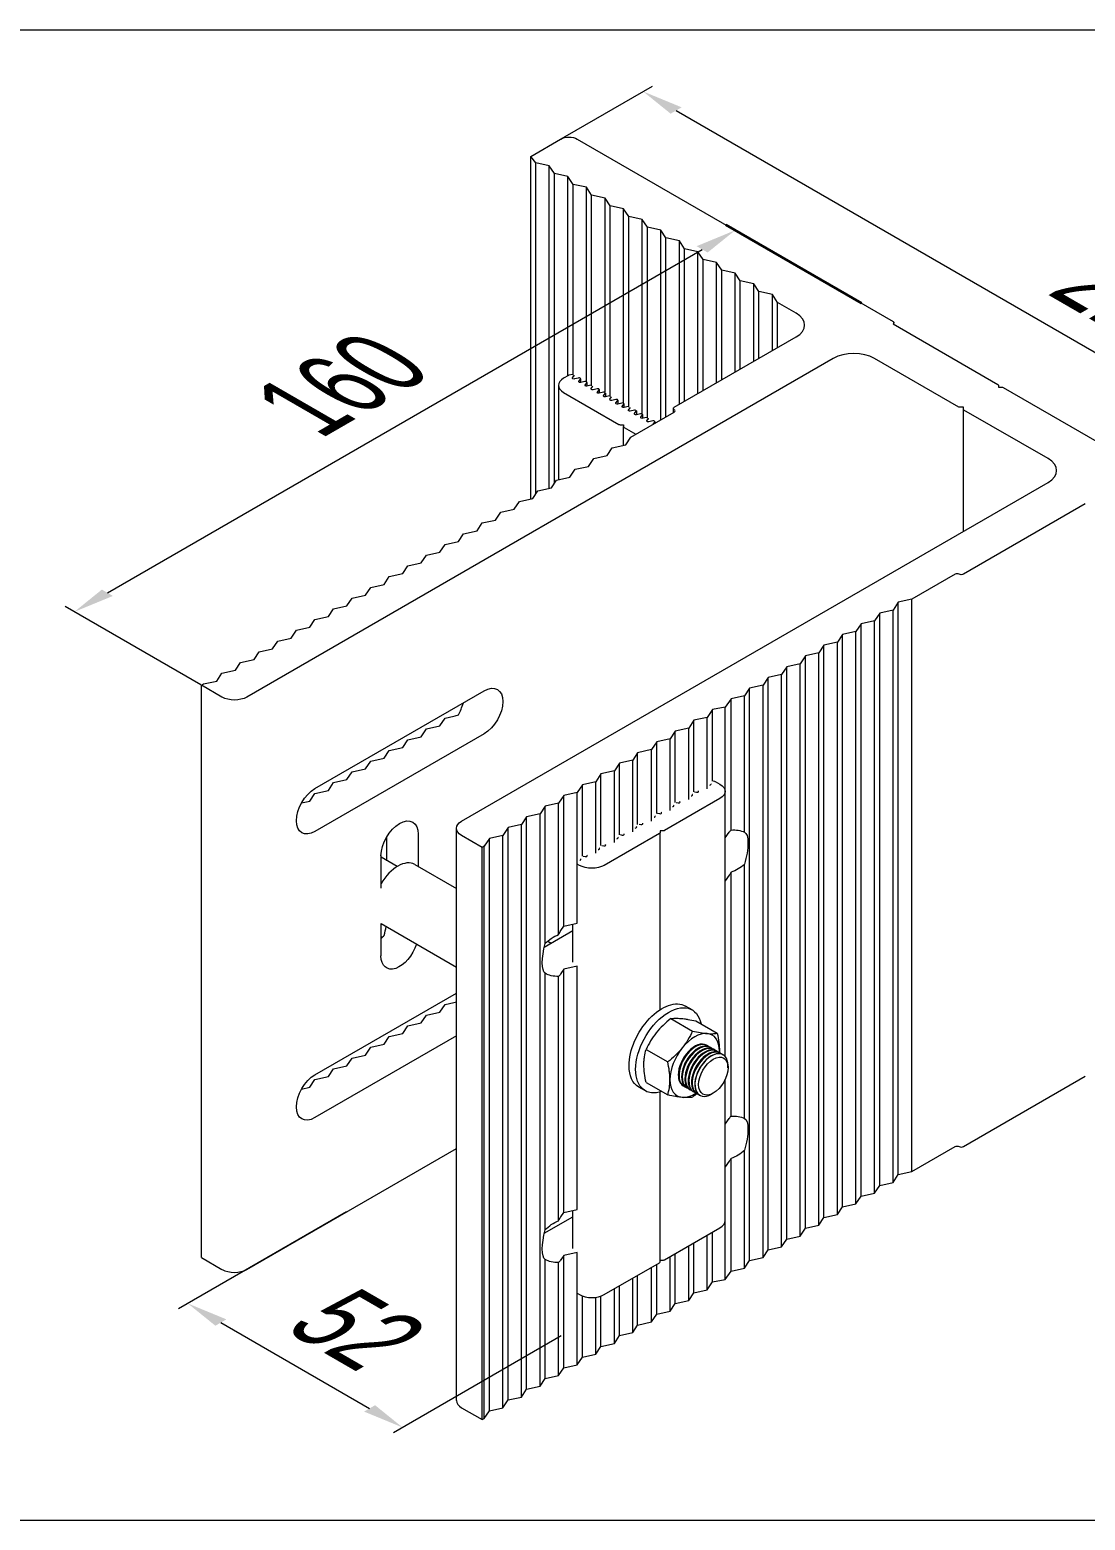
# Model space of a CAD drawing. Extents: x -37 to 4620, y -49 to 348.
# Drawn here: x 1559.36 to 1588.27, y 94.26 to 135.09 of the extents above; entities that cross this region are included whole.
import ezdxf

# ---------------------------------------------------------------- set-up
doc = ezdxf.new("R2010")
doc.units = 0
doc.header["$LTSCALE"] = 5
doc.layers.get('0').update_dxf_attribs({"linetype": 'CONTINUOUS', "lineweight": 30})
for name, color, linetype, lineweight in [('4', 160, 'CONTINUOUS', 18), ('PV-38617', 7, 'CONTINUOUS', 15), ('Рамки', 1, 'CONTINUOUS', 15)]:
    doc.layers.add(name, color=color, linetype=linetype, lineweight=lineweight)
doc.styles.add('18', font='russ.shx', dxfattribs={"width": 0.7, "height": 18})

msp = doc.modelspace()

# ---------------------------------------------------------------- linework, layer by layer
at = {"extrusion": (0, 0.816497, 0.57735)}
msp.add_line((1582.144, 127.595, 28.569), (1578.425, 129.743, 25.532), dxfattribs=at)
at = {"layer": '4', "extrusion": (0, 0.816497, 0.57735)}
for p, q in [((1573.786, 132.029, 22.299), (1576.413, 133.545, 20.154)), ((1577.063, 132.876, 21.101), (1599.01, 120.204, 39.021)), ((1561.483, 119.667, 39.781), (1577.774, 129.073, 26.479)), ((1564.042, 117.144, 43.349), (1560.323, 119.292, 40.312)), ((1568.033, 102.71, 30.507), (1563.433, 100.054, 34.263)), ((1564.592, 99.678, 34.794), (1568.665, 97.327, 38.12)), ((1573.916, 99.313, 35.31), (1569.316, 96.657, 39.066))]:
    msp.add_line(p, q, dxfattribs=at)
for points in [[(-1577.214, -59.638, 120.675), (-1576.912, -59.336, 120.675), (-1576.158, -60.392, 120.675)], [(-1577.624, -53.051, 120.675), (-1577.925, -52.75, 120.675), (-1578.68, -53.806, 120.675)], [(-1561.332, -36.76, 120.675), (-1561.634, -36.458, 120.675), (-1560.578, -35.704, 120.675)], [(-1564.743, -29.291, 101.475), (-1564.441, -28.989, 101.475), (-1563.687, -30.045, 101.475)], [(-1568.816, -25.218, 101.475), (-1568.514, -24.916, 101.475), (-1569.57, -24.162, 101.475)]]:
    msp.add_solid(points, dxfattribs=at)
at = {"layer": 'PV-38617', "extrusion": (0, 0.816497, 0.57735)}
for p, q in [((1573.079, 131.62, 55.723), (1573.899, 132.094, 55.723)), ((1574.352, 132.094, 55.723), (1583.007, 127.097, 55.723)), ((1573.221, 131.441, 55.723), (1573.079, 131.62, 55.723)), ((1573.079, 122.235, 55.723), (1573.079, 131.62, 55.723)), ((1573.588, 131.359, 55.723), (1573.221, 131.441, 55.723)), ((1573.221, 122.375, 55.723), (1573.221, 131.441, 55.723)), ((1573.73, 131.147, 55.723), (1573.588, 131.359, 55.723)), ((1573.588, 122.529, 55.723), (1573.588, 131.359, 55.723)), ((1574.097, 131.066, 55.723), (1573.73, 131.147, 55.723)), ((1573.73, 122.669, 55.723), (1573.73, 131.147, 55.723)), ((1574.239, 130.853, 55.723), (1574.097, 131.066, 55.723)), ((1574.097, 125.611, 55.723), (1574.097, 131.066, 55.723)), ((1574.607, 130.772, 55.723), (1574.239, 130.853, 55.723)), ((1574.239, 125.628, 55.723), (1574.239, 130.853, 55.723)), ((1574.607, 125.444, 55.723), (1574.607, 130.772, 55.723)), ((1574.748, 130.559, 55.723), (1574.607, 130.772, 55.723)), ((1574.748, 125.334, 55.723), (1574.748, 130.559, 55.723)), ((1575.116, 130.478, 55.723), (1574.748, 130.559, 55.723)), ((1575.116, 125.15, 55.723), (1575.116, 130.478, 55.723)), ((1575.257, 130.265, 55.723), (1575.116, 130.478, 55.723)), ((1575.257, 125.04, 55.723), (1575.257, 130.265, 55.723)), ((1575.625, 130.184, 55.723), (1575.257, 130.265, 55.723)), ((1575.625, 124.856, 55.723), (1575.625, 130.184, 55.723)), ((1575.766, 129.971, 55.723), (1575.625, 130.184, 55.723)), ((1575.766, 124.746, 55.723), (1575.766, 129.971, 55.723)), ((1576.134, 129.89, 55.723), (1575.766, 129.971, 55.723)), ((1576.134, 124.562, 55.723), (1576.134, 129.89, 55.723)), ((1576.275, 129.677, 55.723), (1576.134, 129.89, 55.723)), ((1576.275, 124.452, 55.723), (1576.275, 129.677, 55.723)), ((1576.643, 129.596, 55.723), (1576.275, 129.677, 55.723)), ((1576.643, 124.403, 55.723), (1576.643, 129.596, 55.723)), ((1576.784, 129.384, 55.723), (1576.643, 129.596, 55.723)), ((1576.784, 124.485, 55.723), (1576.784, 129.384, 55.723)), ((1577.152, 129.302, 55.723), (1576.784, 129.384, 55.723)), ((1577.152, 124.828, 55.723), (1577.152, 129.302, 55.723)), ((1577.294, 129.09, 55.723), (1577.152, 129.302, 55.723)), ((1577.294, 124.909, 55.723), (1577.294, 129.09, 55.723)), ((1577.661, 129.008, 55.723), (1577.294, 129.09, 55.723)), ((1577.661, 125.121, 55.723), (1577.661, 129.008, 55.723)), ((1577.803, 128.796, 55.723), (1577.661, 129.008, 55.723)), ((1577.803, 125.203, 55.723), (1577.803, 128.796, 55.723)), ((1578.17, 128.714, 55.723), (1577.803, 128.796, 55.723)), ((1578.312, 128.502, 55.723), (1578.17, 128.714, 55.723)), ((1578.17, 125.415, 55.723), (1578.17, 128.714, 55.723)), ((1578.68, 128.42, 55.723), (1578.312, 128.502, 55.723)), ((1578.312, 125.497, 55.723), (1578.312, 128.502, 55.723)), ((1578.821, 128.208, 55.723), (1578.68, 128.42, 55.723)), ((1578.68, 125.709, 55.723), (1578.68, 128.42, 55.723)), ((1579.189, 128.126, 55.723), (1578.821, 128.208, 55.723)), ((1578.821, 125.791, 55.723), (1578.821, 128.208, 55.723)), ((1579.33, 127.914, 55.723), (1579.189, 128.126, 55.723)), ((1579.189, 126.003, 55.723), (1579.189, 128.126, 55.723)), ((1579.698, 127.832, 55.723), (1579.33, 127.914, 55.723)), ((1579.33, 126.085, 55.723), (1579.33, 127.914, 55.723)), ((1579.839, 127.62, 55.723), (1579.698, 127.832, 55.723)), ((1579.698, 126.297, 55.723), (1579.698, 127.832, 55.723)), ((1580.348, 127.326, 55.723), (1579.839, 127.62, 55.723)), ((1579.839, 126.379, 55.723), (1579.839, 127.62, 55.723)), ((1583.007, 127.032, 55.723), (1585.878, 125.375, 55.723)), ((1583.03, 127.019, 55.723), (1583.03, 127.065, 55.723)), ((1577.011, 124.746, 55.723), (1580.348, 126.673, 55.723)), ((1581.367, 126.085, 55.723), (1565.301, 116.81, 55.723)), ((1584.803, 124.754, 55.723), (1582.498, 126.085, 55.723)), ((1573.841, 125.348, 55.723), (1573.841, 122.766, 55.723)), ((1574.11, 125.619, 55.723), (1573.981, 125.544, 55.723)), ((1574.221, 125.647, 55.723), (1574.126, 125.625, 55.723)), ((1574.227, 125.553, 55.723), (1574.273, 125.617, 55.723)), ((1574.39, 125.549, 55.723), (1574.279, 125.523, 55.723)), ((1574.397, 125.455, 55.723), (1574.442, 125.519, 55.723)), ((1574.445, 125.528, 55.723), (1574.445, 125.424, 55.723)), ((1574.56, 125.451, 55.723), (1574.449, 125.425, 55.723)), ((1574.566, 125.357, 55.723), (1574.612, 125.421, 55.723)), ((1574.615, 125.43, 55.723), (1574.615, 125.326, 55.723)), ((1574.73, 125.353, 55.723), (1574.619, 125.327, 55.723)), ((1585.892, 125.355, 55.723), (1585.892, 125.301, 55.723)), ((1573.981, 125.152, 55.723), (1575.494, 124.279, 55.723)), ((1574.736, 125.259, 55.723), (1574.782, 125.323, 55.723)), ((1574.899, 125.255, 55.723), (1574.788, 125.229, 55.723)), ((1574.906, 125.161, 55.723), (1574.952, 125.225, 55.723)), ((1574.955, 125.234, 55.723), (1574.955, 125.13, 55.723)), ((1575.069, 125.157, 55.723), (1574.958, 125.131, 55.723)), ((1575.076, 125.063, 55.723), (1575.121, 125.127, 55.723)), ((1575.124, 125.136, 55.723), (1575.124, 125.032, 55.723)), ((1575.239, 125.059, 55.723), (1575.128, 125.033, 55.723)), ((1575.245, 124.965, 55.723), (1575.291, 125.029, 55.723)), ((1575.408, 124.961, 55.723), (1575.297, 124.935, 55.723)), ((1575.415, 124.867, 55.723), (1575.461, 124.931, 55.723)), ((1575.464, 124.94, 55.723), (1575.464, 124.836, 55.723)), ((1585.892, 125.301, 55.723), (1585.985, 125.301, 55.723)), ((1586.019, 125.293, 55.723), (1588.89, 123.635, 55.723)), ((1575.578, 124.863, 55.723), (1575.467, 124.837, 55.723)), ((1575.585, 124.769, 55.723), (1575.63, 124.833, 55.723)), ((1575.633, 124.842, 55.723), (1575.633, 124.738, 55.723)), ((1575.748, 124.765, 55.723), (1575.637, 124.739, 55.723)), ((1575.754, 124.671, 55.723), (1575.8, 124.735, 55.723)), ((1575.918, 124.667, 55.723), (1575.807, 124.641, 55.723)), ((1575.823, 123.929, 55.723), (1577.011, 124.615, 55.723)), ((1575.924, 124.573, 55.723), (1575.97, 124.637, 55.723)), ((1575.973, 124.646, 55.723), (1575.973, 124.542, 55.723)), ((1576.087, 124.569, 55.723), (1575.976, 124.543, 55.723)), ((1576.094, 124.475, 55.723), (1576.139, 124.539, 55.723)), ((1576.143, 124.548, 55.723), (1576.143, 124.444, 55.723)), ((1576.987, 124.602, 55.723), (1576.987, 124.713, 55.723)), ((1584.93, 124.746, 55.723), (1584.837, 124.746, 55.723)), ((1584.93, 124.692, 55.723), (1584.93, 124.746, 55.723)), ((1584.93, 121.349, 55.723), (1584.93, 124.692, 55.723)), ((1587.25, 123.341, 55.723), (1584.944, 124.672, 55.723)), ((1575.528, 124.27, 55.723), (1575.622, 124.27, 55.723)), ((1575.622, 124.27, 55.723), (1575.622, 124.217, 55.723)), ((1575.622, 123.704, 55.723), (1575.622, 124.217, 55.723)), ((1575.636, 124.197, 55.723), (1575.961, 124.009, 55.723)), ((1576.257, 124.471, 55.723), (1576.146, 124.445, 55.723)), ((1576.264, 124.377, 55.723), (1576.309, 124.441, 55.723)), ((1576.427, 124.373, 55.723), (1576.316, 124.347, 55.723)), ((1576.436, 124.284, 55.723), (1576.479, 124.343, 55.723)), ((1576.482, 124.352, 55.723), (1576.482, 124.31, 55.723)), ((1575.314, 123.635, 55.723), (1575.681, 123.717, 55.723)), ((1575.681, 123.717, 55.723), (1575.823, 123.929, 55.723)), ((1574.663, 123.129, 55.723), (1574.805, 123.341, 55.723)), ((1574.805, 123.341, 55.723), (1575.172, 123.423, 55.723)), ((1575.172, 123.423, 55.723), (1575.314, 123.635, 55.723)), ((1574.154, 122.835, 55.723), (1574.295, 123.048, 55.723)), ((1574.295, 123.048, 55.723), (1574.663, 123.129, 55.723)), ((1571.184, 113.413, 55.723), (1587.25, 122.688, 55.723)), ((1573.277, 122.46, 55.723), (1573.645, 122.541, 55.723)), ((1573.645, 122.541, 55.723), (1573.786, 122.754, 55.723)), ((1573.786, 122.754, 55.723), (1574.154, 122.835, 55.723)), ((1572.627, 121.953, 55.723), (1572.768, 122.166, 55.723)), ((1572.768, 122.166, 55.723), (1573.136, 122.247, 55.723)), ((1573.136, 122.247, 55.723), (1573.277, 122.46, 55.723)), ((1588.268, 122.1, 55.723), (1584.93, 120.173, 55.723)), ((1571.75, 121.578, 55.723), (1572.118, 121.659, 55.723)), ((1572.118, 121.659, 55.723), (1572.259, 121.872, 55.723)), ((1572.259, 121.872, 55.723), (1572.627, 121.953, 55.723)), ((1571.099, 121.072, 55.723), (1571.241, 121.284, 55.723)), ((1571.241, 121.284, 55.723), (1571.608, 121.366, 55.723)), ((1571.608, 121.366, 55.723), (1571.75, 121.578, 55.723)), ((1570.59, 120.778, 55.723), (1570.732, 120.99, 55.723)), ((1570.732, 120.99, 55.723), (1571.099, 121.072, 55.723)), ((1569.713, 120.402, 55.723), (1570.081, 120.484, 55.723)), ((1570.081, 120.484, 55.723), (1570.223, 120.696, 55.723)), ((1570.223, 120.696, 55.723), (1570.59, 120.778, 55.723)), ((1569.063, 119.896, 55.723), (1569.204, 120.108, 55.723)), ((1569.204, 120.108, 55.723), (1569.572, 120.19, 55.723)), ((1569.572, 120.19, 55.723), (1569.713, 120.402, 55.723)), ((1584.704, 120.173, 55.723), (1583.516, 119.488, 55.723)), ((1568.554, 119.602, 55.723), (1568.695, 119.814, 55.723)), ((1568.695, 119.814, 55.723), (1569.063, 119.896, 55.723)), ((1567.536, 119.014, 55.723), (1567.677, 119.226, 55.723)), ((1567.677, 119.226, 55.723), (1568.045, 119.308, 55.723)), ((1568.045, 119.308, 55.723), (1568.186, 119.52, 55.723)), ((1568.186, 119.52, 55.723), (1568.554, 119.602, 55.723)), ((1583.148, 119.406, 55.723), (1583.007, 119.194, 55.723)), ((1583.516, 119.488, 55.723), (1583.148, 119.406, 55.723)), ((1583.148, 103.729, 55.723), (1583.148, 119.406, 55.723)), ((1583.516, 103.811, 55.723), (1583.516, 119.488, 55.723)), ((1567.026, 118.72, 55.723), (1567.168, 118.932, 55.723)), ((1567.168, 118.932, 55.723), (1567.536, 119.014, 55.723)), ((1582.13, 118.818, 55.723), (1581.989, 118.606, 55.723)), ((1582.498, 118.9, 55.723), (1582.13, 118.818, 55.723)), ((1582.13, 103.141, 55.723), (1582.13, 118.818, 55.723)), ((1582.639, 119.112, 55.723), (1582.498, 118.9, 55.723)), ((1582.498, 103.223, 55.723), (1582.498, 118.9, 55.723)), ((1583.007, 119.194, 55.723), (1582.639, 119.112, 55.723)), ((1582.639, 103.435, 55.723), (1582.639, 119.112, 55.723)), ((1583.007, 103.517, 55.723), (1583.007, 119.194, 55.723)), ((1566.15, 118.345, 55.723), (1566.517, 118.426, 55.723)), ((1566.517, 118.426, 55.723), (1566.659, 118.638, 55.723)), ((1566.659, 118.638, 55.723), (1567.026, 118.72, 55.723)), ((1581.621, 118.524, 55.723), (1581.48, 118.312, 55.723)), ((1581.989, 118.606, 55.723), (1581.621, 118.524, 55.723)), ((1581.621, 102.847, 55.723), (1581.621, 118.524, 55.723)), ((1581.989, 102.929, 55.723), (1581.989, 118.606, 55.723)), ((1565.499, 117.838, 55.723), (1565.64, 118.051, 55.723)), ((1565.64, 118.051, 55.723), (1566.008, 118.132, 55.723)), ((1566.008, 118.132, 55.723), (1566.15, 118.345, 55.723)), ((1580.971, 118.018, 55.723), (1580.603, 117.936, 55.723)), ((1581.112, 118.23, 55.723), (1580.971, 118.018, 55.723)), ((1580.971, 102.341, 55.723), (1580.971, 118.018, 55.723)), ((1581.48, 118.312, 55.723), (1581.112, 118.23, 55.723)), ((1581.112, 102.553, 55.723), (1581.112, 118.23, 55.723)), ((1581.48, 102.635, 55.723), (1581.48, 118.312, 55.723)), ((1564.99, 117.544, 55.723), (1565.131, 117.757, 55.723)), ((1565.131, 117.757, 55.723), (1565.499, 117.838, 55.723)), ((1580.094, 117.642, 55.723), (1579.952, 117.43, 55.723)), ((1580.461, 117.724, 55.723), (1580.094, 117.642, 55.723)), ((1580.094, 101.966, 55.723), (1580.094, 117.642, 55.723)), ((1580.603, 117.936, 55.723), (1580.461, 117.724, 55.723)), ((1580.461, 102.047, 55.723), (1580.461, 117.724, 55.723)), ((1580.603, 102.26, 55.723), (1580.603, 117.936, 55.723)), ((1564.057, 117.136, 55.723), (1564.113, 117.169, 55.723)), ((1564.113, 117.169, 55.723), (1564.481, 117.25, 55.723)), ((1564.481, 117.25, 55.723), (1564.622, 117.463, 55.723)), ((1564.622, 117.463, 55.723), (1564.99, 117.544, 55.723)), ((1579.585, 117.348, 55.723), (1579.443, 117.136, 55.723)), ((1579.952, 117.43, 55.723), (1579.585, 117.348, 55.723)), ((1579.585, 101.672, 55.723), (1579.585, 117.348, 55.723)), ((1579.952, 101.753, 55.723), (1579.952, 117.43, 55.723)), ((1564.622, 116.81, 55.723), (1564.057, 117.136, 55.723)), ((1564.057, 101.459, 55.723), (1564.057, 117.136, 55.723)), ((1567.168, 114.304, 55.723), (1571.806, 116.982, 55.723)), ((1578.566, 116.761, 55.723), (1578.407, 116.537, 55.723)), ((1578.934, 116.842, 55.723), (1578.566, 116.761, 55.723)), ((1578.566, 113.169, 55.723), (1578.566, 116.761, 55.723)), ((1579.076, 117.054, 55.723), (1578.934, 116.842, 55.723)), ((1578.934, 113.109, 55.723), (1578.934, 116.842, 55.723)), ((1579.443, 117.136, 55.723), (1579.076, 117.054, 55.723)), ((1579.076, 101.378, 55.723), (1579.076, 117.054, 55.723)), ((1579.443, 101.459, 55.723), (1579.443, 117.136, 55.723)), ((1578.057, 116.467, 55.723), (1577.916, 116.254, 55.723)), ((1578.407, 116.537, 55.723), (1578.057, 116.467, 55.723)), ((1578.057, 114.507, 55.723), (1578.057, 116.467, 55.723)), ((1578.407, 112.954, 55.723), (1578.407, 116.537, 55.723)), ((1570.081, 115.725, 55.723), (1570.223, 115.937, 55.723)), ((1570.223, 115.937, 55.723), (1570.59, 116.019, 55.723)), ((1570.59, 116.019, 55.723), (1570.732, 116.231, 55.723)), ((1570.732, 116.231, 55.723), (1570.977, 116.285, 55.723)), ((1577.407, 115.96, 55.723), (1577.039, 115.879, 55.723)), ((1577.548, 116.173, 55.723), (1577.407, 115.96, 55.723)), ((1577.407, 114.001, 55.723), (1577.407, 115.96, 55.723)), ((1577.916, 116.254, 55.723), (1577.548, 116.173, 55.723)), ((1577.548, 114.213, 55.723), (1577.548, 116.173, 55.723)), ((1577.916, 114.295, 55.723), (1577.916, 116.254, 55.723)), ((1571.806, 115.806, 55.723), (1567.168, 113.128, 55.723)), ((1569.572, 115.431, 55.723), (1569.713, 115.643, 55.723)), ((1569.713, 115.643, 55.723), (1570.081, 115.725, 55.723)), ((1576.53, 115.585, 55.723), (1576.388, 115.372, 55.723)), ((1576.898, 115.666, 55.723), (1576.53, 115.585, 55.723)), ((1576.53, 113.625, 55.723), (1576.53, 115.585, 55.723)), ((1577.039, 115.879, 55.723), (1576.898, 115.666, 55.723)), ((1576.898, 113.707, 55.723), (1576.898, 115.666, 55.723)), ((1577.039, 113.919, 55.723), (1577.039, 115.879, 55.723)), ((1568.695, 115.055, 55.723), (1569.063, 115.137, 55.723)), ((1569.063, 115.137, 55.723), (1569.204, 115.349, 55.723)), ((1569.204, 115.349, 55.723), (1569.572, 115.431, 55.723)), ((1576.002, 115.28, 55.723), (1575.879, 115.079, 55.723)), ((1576.388, 115.372, 55.723), (1576.002, 115.28, 55.723)), ((1576.002, 113.321, 55.723), (1576.002, 115.28, 55.723)), ((1576.388, 113.413, 55.723), (1576.388, 115.372, 55.723)), ((1568.045, 114.549, 55.723), (1568.186, 114.761, 55.723)), ((1568.186, 114.761, 55.723), (1568.554, 114.843, 55.723)), ((1568.554, 114.843, 55.723), (1568.695, 115.055, 55.723)), ((1575.37, 114.785, 55.723), (1575.003, 114.703, 55.723)), ((1575.512, 114.997, 55.723), (1575.37, 114.785, 55.723)), ((1575.37, 112.825, 55.723), (1575.37, 114.785, 55.723)), ((1575.879, 115.079, 55.723), (1575.512, 114.997, 55.723)), ((1575.512, 113.037, 55.723), (1575.512, 114.997, 55.723)), ((1575.879, 113.119, 55.723), (1575.879, 115.079, 55.723)), ((1567.536, 114.255, 55.723), (1567.677, 114.467, 55.723)), ((1567.677, 114.467, 55.723), (1568.045, 114.549, 55.723)), ((1574.493, 114.409, 55.723), (1574.352, 114.197, 55.723)), ((1574.861, 114.491, 55.723), (1574.493, 114.409, 55.723)), ((1574.493, 112.449, 55.723), (1574.493, 114.409, 55.723)), ((1575.003, 114.703, 55.723), (1574.861, 114.491, 55.723)), ((1574.861, 112.531, 55.723), (1574.861, 114.491, 55.723)), ((1575.003, 112.743, 55.723), (1575.003, 114.703, 55.723)), ((1578.016, 114.431, 55.723), (1578.011, 114.437, 55.723)), ((1578.079, 114.511, 55.723), (1578.117, 114.502, 55.723)), ((1578.133, 114.496, 55.723), (1578.262, 114.422, 55.723)), ((1566.8, 113.911, 55.723), (1567.026, 113.961, 55.723)), ((1567.026, 113.961, 55.723), (1567.168, 114.173, 55.723)), ((1567.168, 114.173, 55.723), (1567.536, 114.255, 55.723)), ((1573.843, 113.903, 55.723), (1573.475, 113.821, 55.723)), ((1573.984, 114.115, 55.723), (1573.843, 113.903, 55.723)), ((1573.843, 110.305, 55.723), (1573.843, 113.903, 55.723)), ((1574.352, 114.197, 55.723), (1573.984, 114.115, 55.723)), ((1573.984, 110.532, 55.723), (1573.984, 114.115, 55.723)), ((1574.352, 110.613, 55.723), (1574.352, 114.197, 55.723)), ((1578.262, 114.03, 55.723), (1576.748, 113.156, 55.723)), ((1577.059, 113.924, 55.723), (1577.115, 113.91, 55.723)), ((1577.167, 113.941, 55.723), (1577.163, 113.947, 55.723)), ((1577.507, 114.137, 55.723), (1577.502, 114.143, 55.723)), ((1577.569, 114.218, 55.723), (1577.624, 114.204, 55.723)), ((1577.676, 114.235, 55.723), (1577.672, 114.241, 55.723)), ((1578.402, 106.968, 55.723), (1578.402, 114.226, 55.723)), ((1572.966, 113.527, 55.723), (1572.825, 113.315, 55.723)), ((1573.334, 113.609, 55.723), (1572.966, 113.527, 55.723)), ((1572.966, 97.85, 55.723), (1572.966, 113.527, 55.723)), ((1573.475, 113.821, 55.723), (1573.334, 113.609, 55.723)), ((1573.334, 97.932, 55.723), (1573.334, 113.609, 55.723)), ((1573.475, 110.057, 55.723), (1573.475, 113.821, 55.723)), ((1576.488, 113.549, 55.723), (1576.483, 113.555, 55.723)), ((1576.55, 113.63, 55.723), (1576.606, 113.617, 55.723)), ((1576.658, 113.647, 55.723), (1576.654, 113.653, 55.723)), ((1576.997, 113.843, 55.723), (1576.993, 113.849, 55.723)), ((1571.044, 97.54, 55.723), (1571.044, 113.217, 55.723)), ((1572.457, 113.233, 55.723), (1572.316, 113.021, 55.723)), ((1572.825, 113.315, 55.723), (1572.457, 113.233, 55.723)), ((1572.457, 97.557, 55.723), (1572.457, 113.233, 55.723)), ((1572.825, 97.638, 55.723), (1572.825, 113.315, 55.723)), ((1575.979, 113.255, 55.723), (1575.97, 113.268, 55.723)), ((1576.053, 113.333, 55.723), (1576.097, 113.323, 55.723)), ((1576.149, 113.353, 55.723), (1576.147, 113.355, 55.723)), ((1576.621, 113.148, 55.723), (1576.621, 113.094, 55.723)), ((1576.714, 113.148, 55.723), (1576.621, 113.148, 55.723)), ((1576.621, 108.247, 55.723), (1576.621, 113.094, 55.723)), ((1578.407, 112.954, 55.723), (1578.517, 113.108, 55.723)), ((1569.141, 112.327, 55.723), (1569.141, 112.992, 55.723)), ((1569.996, 113.054, 55.723), (1569.996, 112.17, 55.723)), ((1571.75, 112.694, 55.723), (1571.184, 113.021, 55.723)), ((1571.806, 112.727, 55.723), (1571.75, 112.694, 55.723)), ((1571.75, 97.018, 55.723), (1571.75, 112.694, 55.723)), ((1571.948, 112.939, 55.723), (1571.806, 112.727, 55.723)), ((1571.806, 97.05, 55.723), (1571.806, 112.727, 55.723)), ((1572.316, 113.021, 55.723), (1571.948, 112.939, 55.723)), ((1571.948, 97.263, 55.723), (1571.948, 112.939, 55.723)), ((1572.316, 97.344, 55.723), (1572.316, 113.021, 55.723)), ((1574.961, 112.667, 55.723), (1574.956, 112.674, 55.723)), ((1575.023, 112.748, 55.723), (1575.078, 112.735, 55.723)), ((1576.607, 113.075, 55.723), (1575.094, 112.201, 55.723)), ((1575.131, 112.765, 55.723), (1575.126, 112.771, 55.723)), ((1575.47, 112.961, 55.723), (1575.465, 112.968, 55.723)), ((1575.532, 113.042, 55.723), (1575.588, 113.029, 55.723)), ((1575.64, 113.059, 55.723), (1575.636, 113.065, 55.723)), ((1578.402, 112.953, 55.723), (1578.407, 112.954, 55.723)), ((1568.978, 111.577, 55.723), (1568.978, 112.466, 55.723)), ((1569.418, 112.167, 55.723), (1568.978, 112.421, 55.723)), ((1574.452, 112.373, 55.723), (1574.447, 112.38, 55.723)), ((1574.514, 112.454, 55.723), (1574.569, 112.441, 55.723)), ((1574.622, 112.471, 55.723), (1574.617, 112.477, 55.723)), ((1569.903, 112.224, 55.723), (1571.044, 111.566, 55.723)), ((1574.415, 112.201, 55.723), (1574.352, 112.237, 55.723)), ((1578.517, 111.932, 55.723), (1578.407, 111.778, 55.723)), ((1578.566, 105.331, 55.723), (1578.566, 112.01, 55.723)), ((1578.934, 105.271, 55.723), (1578.934, 112.233, 55.723)), ((1578.407, 111.778, 55.723), (1578.402, 111.777, 55.723)), ((1578.407, 106.963, 55.723), (1578.407, 111.778, 55.723)), ((1568.978, 109.722, 55.723), (1568.978, 110.611, 55.723)), ((1568.978, 110.606, 55.723), (1571.044, 109.413, 55.723)), ((1573.452, 109.963, 55.723), (1574.233, 110.414, 55.723)), ((1573.906, 110.414, 55.723), (1573.984, 110.532, 55.723)), ((1573.984, 110.532, 55.723), (1574.352, 110.613, 55.723)), ((1574.233, 109.548, 55.723), (1574.233, 110.587, 55.723)), ((1573.544, 110.122, 55.723), (1573.635, 110.069, 55.723)), ((1574.352, 109.438, 55.723), (1573.984, 109.356, 55.723)), ((1574.352, 102.775, 55.723), (1574.352, 109.438, 55.723)), ((1573.475, 102.218, 55.723), (1573.475, 109.243, 55.723)), ((1573.843, 102.466, 55.723), (1573.843, 109.158, 55.723)), ((1573.984, 109.356, 55.723), (1573.906, 109.238, 55.723)), ((1573.984, 102.693, 55.723), (1573.984, 109.356, 55.723)), ((1567.168, 106.466, 55.723), (1571.044, 108.703, 55.723)), ((1570.223, 108.099, 55.723), (1570.59, 108.18, 55.723)), ((1570.59, 108.18, 55.723), (1570.732, 108.393, 55.723)), ((1570.732, 108.393, 55.723), (1570.977, 108.447, 55.723)), ((1577.499, 108.241, 55.723), (1577.318, 108.345, 55.723)), ((1569.572, 107.592, 55.723), (1569.713, 107.805, 55.723)), ((1569.713, 107.805, 55.723), (1570.081, 107.886, 55.723)), ((1570.081, 107.886, 55.723), (1570.223, 108.099, 55.723)), ((1576.919, 108.002, 55.723), (1577.511, 107.661, 55.723)), ((1577.598, 107.941, 55.723), (1578.19, 107.6, 55.723)), ((1571.044, 107.528, 55.723), (1567.168, 105.29, 55.723)), ((1569.063, 107.299, 55.723), (1569.204, 107.511, 55.723)), ((1569.204, 107.511, 55.723), (1569.572, 107.592, 55.723)), ((1568.186, 106.923, 55.723), (1568.554, 107.005, 55.723)), ((1568.554, 107.005, 55.723), (1568.695, 107.217, 55.723)), ((1568.695, 107.217, 55.723), (1569.063, 107.299, 55.723)), ((1576.24, 107.158, 55.723), (1576.832, 106.816, 55.723)), ((1577.893, 107.274, 55.723), (1577.913, 107.262, 55.723)), ((1577.983, 107.222, 55.723), (1578.003, 107.21, 55.723)), ((1578.074, 107.17, 55.723), (1578.094, 107.158, 55.723)), ((1578.164, 107.117, 55.723), (1578.184, 107.106, 55.723)), ((1578.255, 107.065, 55.723), (1578.275, 107.053, 55.723)), ((1578.345, 107.013, 55.723), (1578.35, 107.01, 55.723)), ((1567.536, 106.417, 55.723), (1567.677, 106.629, 55.723)), ((1567.677, 106.629, 55.723), (1568.045, 106.711, 55.723)), ((1568.045, 106.711, 55.723), (1568.186, 106.923, 55.723)), ((1578.483, 106.659, 55.723), (1578.483, 106.717, 55.723)), ((1567.026, 106.123, 55.723), (1567.168, 106.335, 55.723)), ((1567.168, 106.335, 55.723), (1567.536, 106.417, 55.723)), ((1576.24, 106.253, 55.723), (1576.832, 105.911, 55.723)), ((1577.253, 106.166, 55.723), (1577.273, 106.154, 55.723)), ((1578.402, 102.468, 55.723), (1578.402, 106.333, 55.723)), ((1578.407, 105.116, 55.723), (1578.407, 106.344, 55.723)), ((1584.93, 104.497, 55.723), (1588.268, 106.424, 55.723)), ((1566.8, 106.073, 55.723), (1567.026, 106.123, 55.723)), ((1576.219, 106.024, 55.723), (1576.038, 106.128, 55.723)), ((1576.621, 101.337, 55.723), (1576.621, 105.986, 55.723)), ((1577.343, 106.113, 55.723), (1577.363, 106.102, 55.723)), ((1577.434, 106.061, 55.723), (1577.454, 106.049, 55.723)), ((1577.524, 106.009, 55.723), (1577.544, 105.997, 55.723)), ((1577.615, 105.957, 55.723), (1577.635, 105.945, 55.723)), ((1577.705, 105.904, 55.723), (1577.71, 105.901, 55.723)), ((1578.081, 105.962, 55.723), (1578.03, 105.933, 55.723)), ((1578.402, 105.115, 55.723), (1578.407, 105.116, 55.723)), ((1578.407, 105.116, 55.723), (1578.517, 105.27, 55.723)), ((1565.301, 101.133, 55.723), (1571.044, 104.448, 55.723)), ((1578.566, 101.084, 55.723), (1578.566, 104.171, 55.723)), ((1578.934, 101.165, 55.723), (1578.934, 104.395, 55.723)), ((1583.516, 103.811, 55.723), (1584.704, 104.497, 55.723)), ((1578.407, 103.94, 55.723), (1578.402, 103.939, 55.723)), ((1578.517, 104.094, 55.723), (1578.407, 103.94, 55.723)), ((1578.407, 100.86, 55.723), (1578.407, 103.94, 55.723)), ((1583.007, 103.517, 55.723), (1583.148, 103.729, 55.723)), ((1583.148, 103.729, 55.723), (1583.516, 103.811, 55.723)), ((1582.498, 103.223, 55.723), (1582.639, 103.435, 55.723)), ((1582.639, 103.435, 55.723), (1583.007, 103.517, 55.723)), ((1581.621, 102.847, 55.723), (1581.989, 102.929, 55.723)), ((1581.989, 102.929, 55.723), (1582.13, 103.141, 55.723)), ((1582.13, 103.141, 55.723), (1582.498, 103.223, 55.723)), ((1573.452, 102.125, 55.723), (1574.233, 102.576, 55.723)), ((1573.906, 102.576, 55.723), (1573.984, 102.693, 55.723)), ((1573.984, 102.693, 55.723), (1574.352, 102.775, 55.723)), ((1574.233, 101.71, 55.723), (1574.233, 102.749, 55.723)), ((1580.971, 102.341, 55.723), (1581.112, 102.553, 55.723)), ((1581.112, 102.553, 55.723), (1581.48, 102.635, 55.723)), ((1581.48, 102.635, 55.723), (1581.621, 102.847, 55.723)), ((1576.748, 101.399, 55.723), (1578.262, 102.272, 55.723)), ((1577.916, 100.578, 55.723), (1577.916, 102.073, 55.723)), ((1578.057, 100.79, 55.723), (1578.057, 102.154, 55.723)), ((1580.461, 102.047, 55.723), (1580.603, 102.26, 55.723)), ((1580.603, 102.26, 55.723), (1580.971, 102.341, 55.723)), ((1577.407, 100.284, 55.723), (1577.407, 101.779, 55.723)), ((1577.548, 100.496, 55.723), (1577.548, 101.86, 55.723)), ((1579.443, 101.459, 55.723), (1579.585, 101.672, 55.723)), ((1579.585, 101.672, 55.723), (1579.952, 101.753, 55.723)), ((1579.952, 101.753, 55.723), (1580.094, 101.966, 55.723)), ((1580.094, 101.966, 55.723), (1580.461, 102.047, 55.723)), ((1564.057, 101.459, 55.723), (1564.622, 101.133, 55.723)), ((1573.475, 98.144, 55.723), (1573.475, 101.405, 55.723)), ((1573.843, 98.226, 55.723), (1573.843, 101.32, 55.723)), ((1573.984, 101.518, 55.723), (1573.906, 101.4, 55.723)), ((1574.352, 101.599, 55.723), (1573.984, 101.518, 55.723)), ((1573.984, 98.438, 55.723), (1573.984, 101.518, 55.723)), ((1574.352, 98.52, 55.723), (1574.352, 101.599, 55.723)), ((1575.094, 100.443, 55.723), (1576.607, 101.317, 55.723)), ((1576.53, 99.908, 55.723), (1576.53, 101.272, 55.723)), ((1576.621, 101.39, 55.723), (1576.714, 101.39, 55.723)), ((1576.898, 99.99, 55.723), (1576.898, 101.485, 55.723)), ((1577.039, 100.202, 55.723), (1577.039, 101.566, 55.723)), ((1578.934, 101.165, 55.723), (1579.076, 101.378, 55.723)), ((1579.076, 101.378, 55.723), (1579.443, 101.459, 55.723)), ((1575.879, 99.402, 55.723), (1575.879, 100.897, 55.723)), ((1576.002, 99.604, 55.723), (1576.002, 100.967, 55.723)), ((1576.388, 99.696, 55.723), (1576.388, 101.191, 55.723)), ((1578.057, 100.79, 55.723), (1578.407, 100.86, 55.723)), ((1578.407, 100.86, 55.723), (1578.566, 101.084, 55.723)), ((1578.566, 101.084, 55.723), (1578.934, 101.165, 55.723)), ((1574.352, 100.48, 55.723), (1574.415, 100.443, 55.723)), ((1575.37, 99.108, 55.723), (1575.37, 100.603, 55.723)), ((1575.512, 99.32, 55.723), (1575.512, 100.685, 55.723)), ((1577.407, 100.284, 55.723), (1577.548, 100.496, 55.723)), ((1577.548, 100.496, 55.723), (1577.916, 100.578, 55.723)), ((1577.916, 100.578, 55.723), (1578.057, 100.79, 55.723)), ((1574.493, 98.732, 55.723), (1574.493, 100.407, 55.723)), ((1574.861, 98.814, 55.723), (1574.861, 100.369, 55.723)), ((1575.003, 99.026, 55.723), (1575.003, 100.402, 55.723)), ((1576.898, 99.99, 55.723), (1577.039, 100.202, 55.723)), ((1577.039, 100.202, 55.723), (1577.407, 100.284, 55.723)), ((1576.002, 99.604, 55.723), (1576.388, 99.696, 55.723)), ((1576.388, 99.696, 55.723), (1576.53, 99.908, 55.723)), ((1576.53, 99.908, 55.723), (1576.898, 99.99, 55.723)), ((1575.37, 99.108, 55.723), (1575.512, 99.32, 55.723)), ((1575.512, 99.32, 55.723), (1575.879, 99.402, 55.723)), ((1575.879, 99.402, 55.723), (1576.002, 99.604, 55.723)), ((1574.493, 98.732, 55.723), (1574.861, 98.814, 55.723)), ((1574.861, 98.814, 55.723), (1575.003, 99.026, 55.723)), ((1575.003, 99.026, 55.723), (1575.37, 99.108, 55.723)), ((1573.843, 98.226, 55.723), (1573.984, 98.438, 55.723)), ((1573.984, 98.438, 55.723), (1574.352, 98.52, 55.723)), ((1574.352, 98.52, 55.723), (1574.493, 98.732, 55.723)), ((1573.334, 97.932, 55.723), (1573.475, 98.144, 55.723)), ((1573.475, 98.144, 55.723), (1573.843, 98.226, 55.723)), ((1572.457, 97.557, 55.723), (1572.825, 97.638, 55.723)), ((1572.825, 97.638, 55.723), (1572.966, 97.85, 55.723)), ((1572.966, 97.85, 55.723), (1573.334, 97.932, 55.723)), ((1571.184, 97.344, 55.723), (1571.75, 97.018, 55.723)), ((1571.806, 97.05, 55.723), (1571.948, 97.263, 55.723)), ((1571.948, 97.263, 55.723), (1572.316, 97.344, 55.723)), ((1572.316, 97.344, 55.723), (1572.457, 97.557, 55.723)), ((1571.75, 97.018, 55.723), (1571.806, 97.05, 55.723))]:
    msp.add_line(p, q, dxfattribs=at)
at = {"layer": 'PV-38617', "extrusion": (-6e-16, -4e-16, -1)}
for centre, major_axis in [((1574.126, 131.964, 55.723), (0.32, 0)), ((1574.754, 112.397, 55.723), (-0.48, 0))]:
    msp.add_ellipse(centre, major_axis=major_axis, ratio=0.57735, start_param=-2.356194, end_param=-0.785398, dxfattribs=at)
at = {"layer": 'PV-38617'}
for centre, major_axis, ratio, start_param, end_param in [((1579.783, 126.999, 55.723), (0.8, 0), 0.57735, -0.785398, 0.785398), ((1581.932, 125.758, 55.723), (-0.8, 0), 0.57735, -2.356194, -0.785398), ((1574.321, 125.348, 55.723), (-0.48, 0), 0.57735, -0.785398, 0.785398), ((1574.144, 125.599, 55.723), (-0.048, 0), 0.57735, -1.180189, -0.785398), ((1574.236, 125.626, 55.723), (-0.04, 0), 0.57735, -1.305332, -1.180189), ((1574.236, 125.626, 55.723), (0.04, 0), 0.57735, -0.390607, -0.265464), ((1574.405, 125.528, 55.723), (0.04, 0), 0.57735, -0.390607, 1.961403), ((1574.575, 125.43, 55.723), (0.04, 0), 0.57735, -0.390607, 1.961403), ((1574.745, 125.332, 55.723), (-0.04, 0), 0.57735, -1.305332, -1.180189), ((1574.745, 125.332, 55.723), (0.04, 0), 0.57735, -0.390607, -0.265464), ((1574.915, 125.234, 55.723), (0.04, 0), 0.57735, -0.390607, 1.961403), ((1575.084, 125.136, 55.723), (0.04, 0), 0.57735, -0.390607, 1.961403), ((1575.254, 125.038, 55.723), (-0.04, 0), 0.57735, -1.305332, -1.180189), ((1575.254, 125.038, 55.723), (0.04, 0), 0.57735, -0.390607, -0.265464), ((1575.424, 124.94, 55.723), (0.04, 0), 0.57735, -0.390607, 1.961403), ((1575.593, 124.842, 55.723), (0.04, 0), 0.57735, -0.390607, 1.961403), ((1575.763, 124.744, 55.723), (-0.04, 0), 0.57735, -1.305332, -1.180189), ((1575.763, 124.744, 55.723), (0.04, 0), 0.57735, -0.390607, -0.265464), ((1575.933, 124.646, 55.723), (0.04, 0), 0.57735, -0.390607, 1.961403), ((1576.103, 124.548, 55.723), (0.04, 0), 0.57735, -0.390607, 1.961403), ((1576.954, 124.648, 55.723), (0.08, 0), 0.57735, -0.785398, 0.785398), ((1575.528, 124.298, 55.723), (0.048, 0), 0.57735, -2.356194, -1.570796), ((1575.67, 124.217, 55.723), (-0.048, 0), 0.57735, 0, 0.785398), ((1576.272, 124.45, 55.723), (-0.04, 0), 0.57735, -1.305332, -1.180189), ((1576.272, 124.45, 55.723), (0.04, 0), 0.57735, -0.390607, -0.265464), ((1576.442, 124.352, 55.723), (0.04, 0), 0.57735, -0.390607, 1.961403), ((1586.684, 123.015, 55.723), (0.8, 0), 0.57735, -0.785398, 0.785398), ((1584.761, 120.141, 55.723), (-0.08, 0), 0.57735, -2.356194, -0.785398), ((1571.052, 116.83, 55.723), (0.182, 0.723), 0.298976, -2.273398, -1.743855), ((1570.977, 116.873, 55.723), (0.689, 0.358), 0.716666, -1.927475, -1.760027), ((1577.979, 114.422, 55.723), (0.04, 0), 0.57735, -1.405488, 0.390607), ((1577.13, 113.932, 55.723), (0.04, 0), 0.57735, -1.961403, 0.390607), ((1577.47, 114.128, 55.723), (0.04, 0), 0.57735, -1.405488, 0.390607), ((1577.639, 114.226, 55.723), (0.04, 0), 0.57735, -1.961403, 0.390607), ((1576.451, 113.54, 55.723), (0.04, 0), 0.57735, -1.405488, 0.390607), ((1576.621, 113.638, 55.723), (0.04, 0), 0.57735, -1.961403, 0.390607), ((1576.96, 113.834, 55.723), (0.04, 0), 0.57735, -1.405488, 0.390607), ((1575.942, 113.246, 55.723), (0.04, 0), 0.57735, -1.570472, 0.390607), ((1576.112, 113.344, 55.723), (0.04, 0), 0.57735, -1.961403, 0.390607), ((1575.094, 112.756, 55.723), (0.04, 0), 0.57735, -1.961403, 0.390607), ((1575.433, 112.952, 55.723), (0.04, 0), 0.57735, -1.405488, 0.390607), ((1575.603, 113.05, 55.723), (0.04, 0), 0.57735, -1.961403, 0.390607), ((1569.437, 111.417, 55.723), (0.466, 0.807), 0.57735, 0, 1.555534), ((1574.415, 112.364, 55.723), (0.04, 0), 0.57735, -1.405488, 0.390607), ((1574.585, 112.462, 55.723), (0.04, 0), 0.57735, -1.961403, 0.390607), ((1574.924, 112.658, 55.723), (0.04, 0), 0.57735, -1.405488, 0.390607), ((1568.532, 110.568, 55.723), (0.689, 0.358), 0.716666, -1.2754, -1.120466), ((1568.859, 110.379, 55.723), (0.182, 0.723), 0.298976, -1.633837, -1.29203), ((1570.977, 109.035, 55.723), (0.689, 0.358), 0.716666, -1.927475, -1.836474), ((1577.571, 106.721, 55.723), (0.48, 0.831), 0.57735, 0.261799, 1.308997), ((1577.571, 106.721, 55.723), (0.48, 0.831), 0.57735, -0.785398, 0.261799), ((1577.571, 106.721, 55.723), (-0.48, -0.831), 0.57735, -1.832596, -0.785398), ((1577.593, 106.708, 55.723), (0.32, 0.554), 0.57735, -0.11004, 3.251633), ((1577.573, 106.72, 55.723), (0.32, 0.554), 0.57735, 0, 2.356194), ((1577.663, 106.668, 55.723), (0.32, 0.554), 0.57735, 0, 3.141593), ((1577.683, 106.656, 55.723), (-0.32, -0.554), 0.57735, -2.356194, 0.11004), ((1577.774, 106.604, 55.723), (0.32, 0.554), 0.57735, -0.11004, 3.251633), ((1577.754, 106.615, 55.723), (0.32, 0.554), 0.57735, 0, 2.356194), ((1577.844, 106.563, 55.723), (0.32, 0.554), 0.57735, 0, 3.141593), ((1577.864, 106.551, 55.723), (-0.32, -0.554), 0.57735, -2.356194, 0.11004), ((1577.935, 106.511, 55.723), (-0.32, -0.554), 0.57735, -2.356194, 0), ((1577.955, 106.499, 55.723), (0.32, 0.554), 0.57735, -0.11004, 3.251633), ((1578.025, 106.459, 55.723), (-0.32, -0.554), 0.57735, -2.356194, 0), ((1578.03, 106.456, 55.723), (0.32, 0.554), 0.57735, -0.785398, 3.926991), ((1578.081, 106.427, 55.723), (-0.285, -0.493), 0.57735, -5.497787, 0.785398), ((1577.683, 106.656, 55.723), (0.32, 0.554), 0.57735, -0.11004, 0.785398), ((1577.864, 106.551, 55.723), (0.32, 0.554), 0.57735, -0.11004, 0.785398), ((1577.935, 106.511, 55.723), (0.32, 0.554), 0.57735, 0, 0.785398), ((1578.025, 106.459, 55.723), (0.32, 0.554), 0.57735, 0, 0.785398), ((1577.571, 106.721, 55.723), (0.48, 0.831), 0.57735, -0.841197, -0.785398), ((1577.571, 106.721, 55.723), (-0.48, -0.831), 0.57735, -0.785398, 0.261799), ((1577.573, 106.72, 55.723), (-0.32, -0.554), 0.57735, -0.785398, 0), ((1577.754, 106.615, 55.723), (-0.32, -0.554), 0.57735, -0.785398, 0), ((1577.571, 106.721, 55.723), (-0.48, -0.831), 0.57735, 0.261799, 0.841197), ((1584.874, 104.529, 55.723), (0.08, 0), 0.57735, -2.356194, -0.785398), ((1577.922, 102.468, 55.723), (0.48, 0), 0.57735, -0.785398, 0), ((1576.573, 101.337, 55.723), (0.048, 0), 0.57735, -0.785398, 0), ((1576.714, 101.418, 55.723), (0.048, 0), 0.57735, -1.570796, -0.785398), ((1564.962, 101.329, 55.723), (0.48, 0), 0.57735, -2.356194, -0.785398), ((1574.754, 100.639, 55.723), (0.48, 0), 0.57735, -2.356194, -0.785398), ((1571.524, 97.54, 55.723), (-0.48, 0), 0.57735, 0, 0.785398)]:
    msp.add_ellipse(centre, major_axis=major_axis, ratio=ratio, start_param=start_param, end_param=end_param, dxfattribs=at)
at = {"layer": 'PV-38617', "extrusion": (-5e-16, -4e-16, -1)}
msp.add_ellipse((1582.95, 127.065, 55.723), major_axis=(0.08, 0), ratio=0.57735, start_param=-0.785398, end_param=0.785398, dxfattribs=at)
at = {"layer": 'PV-38617', "extrusion": (-5e-16, -2e-16, -1)}
for centre in [(1574.264, 125.544, 55.723), (1574.434, 125.446, 55.723)]:
    msp.add_ellipse(centre, major_axis=(-0.04, 0), ratio=0.57735, start_param=-1.961403, end_param=0.390607, dxfattribs=at)
at = {"layer": 'PV-38617', "extrusion": (-6e-16, -1e-16, -1)}
for centre, major_axis, start_param, end_param in [((1574.603, 125.348, 55.723), (-0.04, 0), -1.961403, 0.390607), ((1574.773, 125.25, 55.723), (-0.04, 0), -1.961403, 0.390607), ((1574.943, 125.152, 55.723), (-0.04, 0), -1.961403, 0.390607), ((1575.113, 125.054, 55.723), (-0.04, 0), -1.961403, 0.390607), ((1575.282, 124.956, 55.723), (-0.04, 0), -1.961403, 0.390607), ((1575.452, 124.858, 55.723), (-0.04, 0), -1.961403, 0.390607), ((1575.622, 124.76, 55.723), (-0.04, 0), -1.961403, 0.390607), ((1575.791, 124.662, 55.723), (-0.04, 0), -1.961403, 0.390607), ((1576.131, 124.466, 55.723), (-0.04, 0), -1.961403, 0.390607), ((1576.301, 124.368, 55.723), (-0.04, 0), -1.961403, 0.390607), ((1569.487, 112.76, 55.723), (0.36, 0.624), -2.356194, 0.785398)]:
    msp.add_ellipse(centre, major_axis=major_axis, ratio=0.57735, start_param=start_param, end_param=end_param, dxfattribs=at)
at = {"layer": 'PV-38617', "extrusion": (-6e-16, -3e-16, -1)}
for centre, major_axis, start_param, end_param in [((1585.844, 125.355, 55.723), (0.048, 0), -0.785398, 0), ((1585.985, 125.273, 55.723), (0.048, 0), -1.570796, -0.785398), ((1577.922, 114.226, 55.723), (0.48, 0), -0.785398, 0.785398), ((1571.524, 113.217, 55.723), (-0.48, 0), -0.785398, 0.785398)]:
    msp.add_ellipse(centre, major_axis=major_axis, ratio=0.57735, start_param=start_param, end_param=end_param, dxfattribs=at)
at = {"layer": 'PV-38617', "extrusion": (-5e-16, -3e-16, -1)}
msp.add_ellipse((1575.961, 124.564, 55.723), major_axis=(-0.04, 0), ratio=0.57735, start_param=-1.961403, end_param=0.390607, dxfattribs=at)
at = {"layer": 'PV-38617', "extrusion": (-7e-16, -1e-16, -1)}
for centre, start_param, end_param in [((1577.067, 124.713, 55.723), -0.785398, 0.785398), ((1584.874, 120.206, 55.723), -2.356194, -0.785398)]:
    msp.add_ellipse(centre, major_axis=(-0.08, 0), ratio=0.57735, start_param=start_param, end_param=end_param, dxfattribs=at)
at = {"layer": 'PV-38617', "extrusion": (-6e-16, 1e-16, -1)}
for centre, major_axis, ratio, start_param, end_param in [((1584.837, 124.774, 55.723), (-0.048, 0), 0.57735, -1.570796, -0.785398), ((1578.444, 112.562, 55.723), (0.689, 0.358), 0.716666, -1.046669, -0.48439), ((1578.444, 112.562, 55.723), (0.689, 0.358), 0.716666, 1.197748, 1.760027), ((1578.444, 104.724, 55.723), (0.689, 0.358), 0.716666, -1.046669, -0.48439), ((1578.444, 104.724, 55.723), (0.689, 0.358), 0.716666, 1.197748, 1.760027)]:
    msp.add_ellipse(centre, major_axis=major_axis, ratio=ratio, start_param=start_param, end_param=end_param, dxfattribs=at)
at = {"layer": 'PV-38617', "extrusion": (-5e-16, -1e-16, -1)}
msp.add_ellipse((1584.978, 124.692, 55.723), major_axis=(-0.048, 0), ratio=0.57735, start_param=-0.785398, end_param=0, dxfattribs=at)
at = {"layer": 'PV-38617', "extrusion": (-6e-16, -2e-16, -1)}
for centre, major_axis, ratio, start_param, end_param in [((1564.962, 117.005, 55.723), (-0.48, 0), 0.57735, -2.356194, -0.785398), ((1571.806, 116.394, 55.723), (0.36, 0.624), 0.57735, -0.785398, 2.356194), ((1567.168, 113.716, 55.723), (-0.36, -0.624), 0.57735, -0.785398, 2.356194), ((1578.746, 112.388, 55.723), (-0.182, -0.723), 0.298976, -3.112611, -1.430474), ((1567.168, 105.878, 55.723), (-0.36, -0.624), 0.57735, -0.785398, 2.356194), ((1578.746, 104.55, 55.723), (-0.182, -0.723), 0.298976, -3.112611, -1.430474)]:
    msp.add_ellipse(centre, major_axis=major_axis, ratio=ratio, start_param=start_param, end_param=end_param, dxfattribs=at)
at = {"layer": 'PV-38617', "extrusion": (-6e-16, 0, -1)}
msp.add_ellipse((1578.099, 114.477, 55.723), major_axis=(0.048, 0), ratio=0.57735, start_param=-1.180189, end_param=-0.785398, dxfattribs=at)
at = {"layer": 'PV-38617', "extrusion": (-4e-16, 0, -1)}
for centre, major_axis, ratio, start_param, end_param in [((1576.573, 113.094, 55.723), (0.048, 0), 0.57735, 0, 0.785398), ((1574.006, 109.768, 55.723), (-0.689, -0.358), 0.716666, 1.120466, 1.703382), ((1574.006, 109.768, 55.723), (-0.689, -0.358), 0.716666, -0.990024, -0.407107), ((1574.006, 101.93, 55.723), (-0.689, -0.358), 0.716666, 1.120466, 1.703382), ((1574.006, 101.93, 55.723), (-0.689, -0.358), 0.716666, -0.990024, -0.407107)]:
    msp.add_ellipse(centre, major_axis=major_axis, ratio=ratio, start_param=start_param, end_param=end_param, dxfattribs=at)
at = {"layer": 'PV-38617', "extrusion": (-3e-16, -3e-16, -1)}
msp.add_ellipse((1576.714, 113.176, 55.723), major_axis=(-0.048, 0), ratio=0.57735, start_param=-2.356194, end_param=-1.570796, dxfattribs=at)
at = {"layer": 'PV-38617', "extrusion": (-9e-16, 0, -1)}
for centre, start_param, end_param in [((1578.517, 112.52, 55.723), -3.842034, -3.674586), ((1578.517, 112.52, 55.723), -0.867889, -0.700441), ((1578.517, 104.682, 55.723), -3.842034, -3.674586), ((1578.517, 104.682, 55.723), -0.867889, -0.700441)]:
    msp.add_ellipse(centre, major_axis=(-0.191, -0.718), ratio=0.316301, start_param=start_param, end_param=end_param, dxfattribs=at)
at = {"layer": 'PV-38617', "extrusion": (-1e-15, 2e-16, -1)}
for centre, start_param, end_param in [((1573.906, 109.826, 55.723), -0.924839, -0.700746), ((1573.906, 109.826, 55.723), -3.842339, -3.618246), ((1573.906, 101.988, 55.723), -0.924839, -0.700746), ((1573.906, 101.988, 55.723), -3.842339, -3.618246)]:
    msp.add_ellipse(centre, major_axis=(0.182, 0.723), ratio=0.298976, start_param=start_param, end_param=end_param, dxfattribs=at)
at = {"layer": 'PV-38617', "extrusion": (-7e-16, 2e-16, -1)}
for centre, major_axis, start_param in [((1569.487, 110.016, 55.723), (-0.36, -0.624), -1.934215), ((1576.859, 107.132, 55.723), (-0.64, -1.109), -0.579902)]:
    msp.add_ellipse(centre, major_axis=major_axis, ratio=0.57735, start_param=start_param, end_param=0.785398, dxfattribs=at)
at = {"layer": 'PV-38617', "extrusion": (-8e-16, 2e-16, -1)}
for centre, major_axis, ratio, start_param, end_param in [((1573.679, 109.957, 55.723), (0.182, 0.723), 0.298976, -3.035329, -1.507756), ((1576.678, 107.237, 55.723), (0.64, 1.109), 0.57735, -2.356194, 0), ((1573.679, 102.118, 55.723), (0.182, 0.723), 0.298976, -3.035329, -1.507756)]:
    msp.add_ellipse(centre, major_axis=major_axis, ratio=ratio, start_param=start_param, end_param=end_param, dxfattribs=at)
at = {"layer": 'PV-38617', "extrusion": (-5e-16, 0, -1)}
for centre, major_axis, start_param, end_param in [((1576.859, 107.132, 55.723), (0.64, 1.109), -2.356194, 0.579902), ((1576.678, 107.237, 55.723), (-0.64, -1.109), 0, 0.785398)]:
    msp.add_ellipse(centre, major_axis=major_axis, ratio=0.57735, start_param=start_param, end_param=end_param, dxfattribs=at)
at = {"layer": 'PV-38617', "extrusion": (-6e-16, 2e-16, -1)}
msp.add_ellipse((1584.761, 104.464, 55.723), major_axis=(0.08, 0), ratio=0.57735, start_param=-2.356194, end_param=-0.785398, dxfattribs=at)
at = {"layer": 'PV-38617'}
for points, knots in [([(1576.919, 108.002, 55.723), (1576.846, 107.944, 55.723), (1576.774, 107.883, 55.723), (1576.639, 107.754, 55.723), (1576.577, 107.686, 55.723), (1576.519, 107.615, 55.723)], [0.00824055, 0.00824055, 0.00824055, 0.00824055, 0.010576842, 0.010576842, 0.012913134, 0.012913134, 0.012913134, 0.012913134]), ([(1576.919, 108.002, 55.723), (1576.956, 108.008, 55.723), (1576.997, 108.012, 55.723), (1577.089, 108.014, 55.723), (1577.14, 108.012, 55.723), (1577.198, 108.007, 55.723)], [0.000000238, 0.000000238, 0.000000238, 0.000000238, 0.002336974, 0.002336974, 0.00467371, 0.00467371, 0.00467371, 0.00467371]), ([(1577.198, 108.007, 55.723), (1577.227, 108.004, 55.723), (1577.257, 108.001, 55.723), (1577.32, 107.993, 55.723), (1577.353, 107.988, 55.723), (1577.453, 107.971, 55.723), (1577.524, 107.957, 55.723), (1577.598, 107.941, 55.723)], [0.00467371, 0.00467371, 0.00467371, 0.00467371, 0.005837709, 0.005837709, 0.007001709, 0.007001709, 0.009329709, 0.009329709, 0.009329709, 0.009329709]), ([(1576.519, 107.615, 55.723), (1576.462, 107.543, 55.723), (1576.41, 107.468, 55.723), (1576.317, 107.314, 55.723), (1576.277, 107.236, 55.723), (1576.24, 107.158, 55.723)], [0.012913134, 0.012913134, 0.012913134, 0.012913134, 0.015250814, 0.015250814, 0.017588494, 0.017588494, 0.017588494, 0.017588494]), ([(1577.511, 107.661, 55.723), (1577.474, 107.581, 55.723), (1577.433, 107.502, 55.723), (1577.341, 107.349, 55.723), (1577.289, 107.275, 55.723), (1577.232, 107.203, 55.723)], [0.00824055, 0.00824055, 0.00824055, 0.00824055, 0.010576842, 0.010576842, 0.012913134, 0.012913134, 0.012913134, 0.012913134]), ([(1578.19, 107.6, 55.723), (1578.208, 107.515, 55.723), (1578.223, 107.432, 55.723), (1578.244, 107.269, 55.723), (1578.25, 107.19, 55.723), (1578.25, 107.112, 55.723)], [0.000000238, 0.000000238, 0.000000238, 0.000000238, 0.002336974, 0.002336974, 0.00467371, 0.00467371, 0.00467371, 0.00467371]), ([(1576.18, 106.74, 55.723), (1576.18, 106.779, 55.723), (1576.181, 106.816, 55.723), (1576.187, 106.889, 55.723), (1576.191, 106.925, 55.723), (1576.207, 107.029, 55.723), (1576.222, 107.094, 55.723), (1576.24, 107.158, 55.723)], [0.00467371, 0.00467371, 0.00467371, 0.00467371, 0.005837709, 0.005837709, 0.007001709, 0.007001709, 0.009329709, 0.009329709, 0.009329709, 0.009329709]), ([(1577.232, 107.203, 55.723), (1577.175, 107.132, 55.723), (1577.111, 107.063, 55.723), (1576.976, 106.934, 55.723), (1576.905, 106.874, 55.723), (1576.832, 106.816, 55.723)], [0.012913134, 0.012913134, 0.012913134, 0.012913134, 0.015250814, 0.015250814, 0.017588494, 0.017588494, 0.017588494, 0.017588494]), ([(1576.24, 106.253, 55.723), (1576.222, 106.337, 55.723), (1576.207, 106.421, 55.723), (1576.186, 106.584, 55.723), (1576.18, 106.663, 55.723), (1576.18, 106.74, 55.723)], [0.000000238, 0.000000238, 0.000000238, 0.000000238, 0.002336974, 0.002336974, 0.00467371, 0.00467371, 0.00467371, 0.00467371]), ([(1576.832, 105.911, 55.723), (1576.85, 105.974, 55.723), (1576.866, 106.04, 55.723), (1576.887, 106.179, 55.723), (1576.893, 106.251, 55.723), (1576.893, 106.329, 55.723)], [0.000000238, 0.000000238, 0.000000238, 0.000000238, 0.002336974, 0.002336974, 0.00467371, 0.00467371, 0.00467371, 0.00467371]), ([(1577.232, 105.846, 55.723), (1577.203, 105.848, 55.723), (1577.173, 105.852, 55.723), (1577.11, 105.86, 55.723), (1577.078, 105.865, 55.723), (1576.977, 105.882, 55.723), (1576.906, 105.895, 55.723), (1576.832, 105.911, 55.723)], [0.00467371, 0.00467371, 0.00467371, 0.00467371, 0.005837709, 0.005837709, 0.007001709, 0.007001709, 0.009329709, 0.009329709, 0.009329709, 0.009329709]), ([(1577.511, 105.85, 55.723), (1577.474, 105.845, 55.723), (1577.433, 105.841, 55.723), (1577.341, 105.839, 55.723), (1577.29, 105.841, 55.723), (1577.232, 105.846, 55.723)], [0.000000238, 0.000000238, 0.000000238, 0.000000238, 0.002336974, 0.002336974, 0.00467371, 0.00467371, 0.00467371, 0.00467371])]:
    msp.add_open_spline(points, degree=3, knots=knots, dxfattribs=at)
at = {"layer": 'PV-38617', "extrusion": (-1.186e-13, -1.053e-12, -1)}
msp.add_open_spline([(1577.511, 107.661, 55.723), (1577.585, 107.645, 55.723), (1577.656, 107.631, 55.723), (1577.79, 107.609, 55.723), (1577.853, 107.6, 55.723), (1577.911, 107.595, 55.723)], degree=3, knots=[0.000000238, 0.000000238, 0.000000238, 0.000000238, 0.002336974, 0.002336974, 0.00467371, 0.00467371, 0.00467371, 0.00467371], dxfattribs=at)
at = {"layer": 'PV-38617', "extrusion": (-8.31e-14, 4.9381e-12, -1)}
msp.add_open_spline([(1577.911, 107.595, 55.723), (1577.94, 107.593, 55.723), (1577.967, 107.591, 55.723), (1578.019, 107.589, 55.723), (1578.043, 107.589, 55.723), (1578.112, 107.59, 55.723), (1578.153, 107.594, 55.723), (1578.19, 107.6, 55.723)], degree=3, knots=[0.00467371, 0.00467371, 0.00467371, 0.00467371, 0.005837709, 0.005837709, 0.007001709, 0.007001709, 0.009329709, 0.009329709, 0.009329709, 0.009329709], dxfattribs=at)
at = {"layer": 'PV-38617'}
msp.add_open_spline([(1578.25, 107.112, 55.723), (1578.25, 107.097, 55.723), (1578.25, 107.083, 55.723), (1578.25, 107.068, 55.723)], degree=3, dxfattribs=at)
at = {"layer": 'PV-38617', "extrusion": (-1.5805e-12, -1.965e-13, -1)}
msp.add_open_spline([(1576.893, 106.329, 55.723), (1576.893, 106.367, 55.723), (1576.891, 106.406, 55.723), (1576.886, 106.486, 55.723), (1576.881, 106.526, 55.723), (1576.866, 106.648, 55.723), (1576.85, 106.732, 55.723), (1576.832, 106.816, 55.723)], degree=3, knots=[0.00467371, 0.00467371, 0.00467371, 0.00467371, 0.005837709, 0.005837709, 0.007001709, 0.007001709, 0.009329709, 0.009329709, 0.009329709, 0.009329709], dxfattribs=at)
at = {"layer": 'PV-38617', "extrusion": (3.6683e-12, -4.2209e-12, -1)}
msp.add_open_spline([(1577.629, 105.948, 55.723), (1577.591, 105.915, 55.723), (1577.551, 105.882, 55.723), (1577.511, 105.85, 55.723)], degree=3, dxfattribs=at)
at = {"layer": 'Рамки', "linetype": 'Continuous'}
for p, q in [((1495, 135.086), (1659.803, 135.086)), ((1495, 94.264), (1659.803, 94.265))]:
    msp.add_line(p, q, dxfattribs=at)

# ---------------------------------------------------------------- texts
at = {"layer": '4', "extrusion": (0, 0.816497, 0.57735), "char_height": 2.88, "attachment_point": 5, "style": '18'}
for s, insert, text_direction in [('210', (1589.763, 127.537, 28.652), (0.707107, -0.408248, 0.57735)), ('160', (1567.902, 125.367, 31.721), (0.707107, 0.408248, -0.57735)), ('52', (1568.326, 99.483, 35.071), (0.707107, -0.408248, 0.57735))]:
    msp.add_mtext(s, dxfattribs=dict(at, insert=insert, text_direction=text_direction))

doc.saveas('drawing.dxf')
